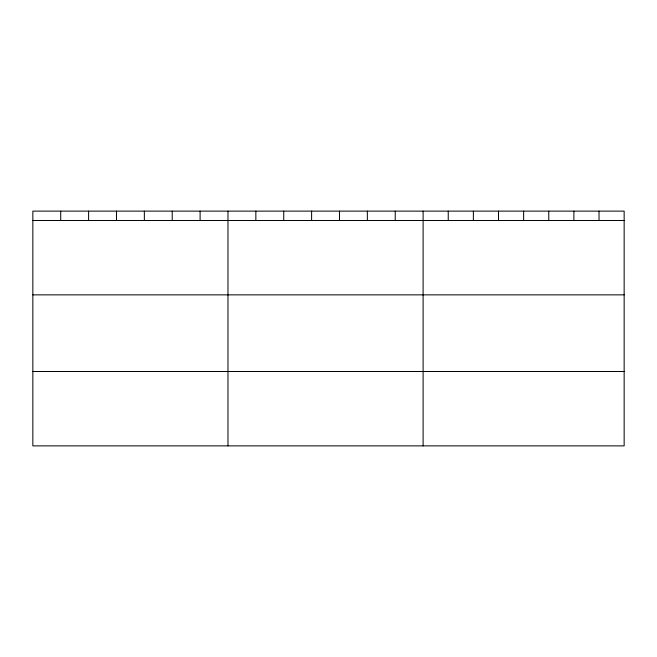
<?xml version="1.0" encoding="UTF-8"?>
<svg xmlns="http://www.w3.org/2000/svg" width="657" height="657" viewBox="0 0 657 657"><rect width="100%" height="100%" fill="white"/><g stroke="black" fill="none" stroke-linecap="round" stroke-linejoin="round"><path stroke-width="0.99" d="M624.15 294.862L624.15 211.119L32.85 211.119L32.85 445.881L624.15 445.881L624.15 294.862L32.85 294.862M32.85 220.489L624.15 220.489M32.85 371.501L624.15 371.501M599.02 211.119L599.02 220.489M573.889 211.119L573.889 220.489M548.759 211.119L548.759 220.489M523.629 211.119L523.629 220.489M498.499 211.119L498.499 220.489M473.368 211.119L473.368 220.489M448.238 211.119L448.238 220.489M423.108 211.119L423.108 445.881M395.235 211.119L395.235 220.489M367.353 211.119L367.353 220.489M339.48 211.119L339.48 220.489M311.607 211.119L311.607 220.489M283.734 211.119L283.734 220.489M255.852 211.119L255.852 220.489M227.979 211.119L227.979 445.881M200.106 211.119L200.106 220.489M172.224 211.119L172.224 220.489M144.351 211.119L144.351 220.489M116.478 211.119L116.478 220.489M88.605 211.119L88.605 220.489M60.723 211.119L60.723 220.489"/></g></svg>
